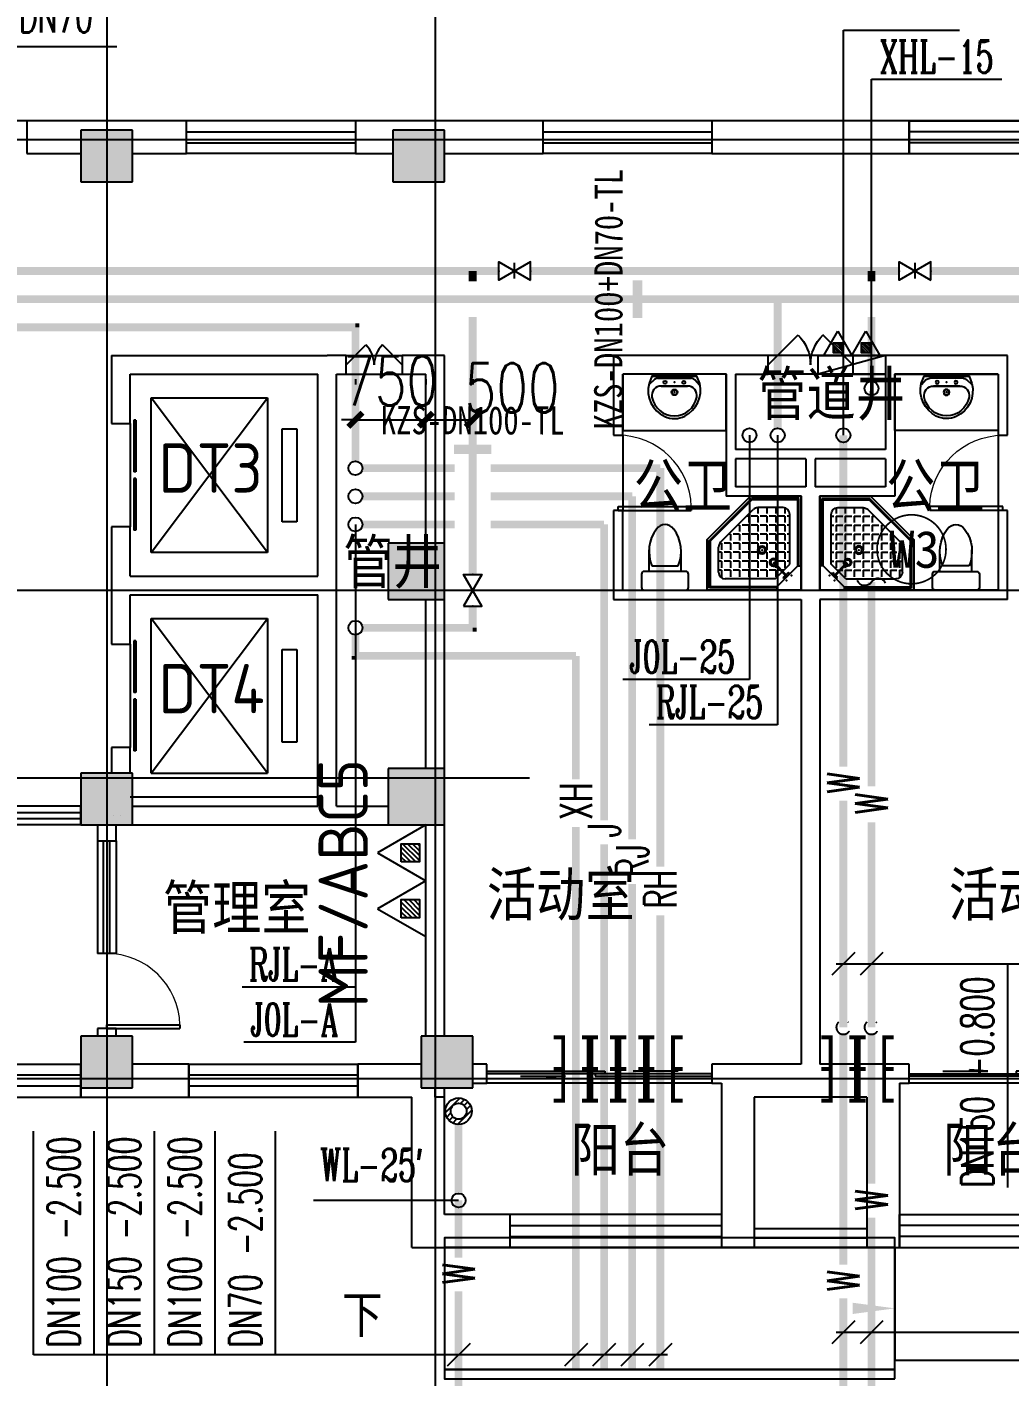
# Model space of a CAD drawing. Extents: x 0 to 2838408, y -923048 to 203859.
# Drawn here: x 2400367 to 2410832, y -270663 to -256293 of the extents above; entities that cross this region are included whole.
import ezdxf
from ezdxf.enums import TextEntityAlignment as Align

# ---------------------------------------------------------------- set-up
doc = ezdxf.new("R2010")
doc.units = 0
doc.header["$LTSCALE"] = 1000
doc.linetypes.add('DASH', pattern=[0.35, 0.25, -0.1])
doc.layers.add('A-ANNO-IDEN', color=3, linetype='Continuous', lineweight=0)
doc.layers.add('A-ANNO-TXT', color=7, linetype='Continuous', lineweight=0, plot=False)
for name, color, linetype in [('CLAYER', 7, 'Continuous'), ('COLUMN', 9, 'Continuous'), ('DIM_污水', 3, 'Continuous'), ('DIM_消防', 3, 'Continuous'), ('DIM_热回水', 3, 'Continuous'), ('DIM_热给水', 3, 'Continuous'), ('DIM_给水', 3, 'Continuous'), ('DOOR_FIRE', 4, 'Continuous'), ('DOTE', 8, 'Continuous'), ('E2-栏杆', 92, 'Continuous'), ('E2-楼梯、坡道', 52, 'Continuous'), ('EQUIP_地漏', 7, 'Continuous'), ('EQUIP_污水', 7, 'Continuous'), ('EQUIP_灭火器', 7, 'Continuous'), ('EVTR', 2, 'Continuous'), ('GROUND', 2, 'Continuous'), ('PIPE-污水', 2, 'DASH'), ('PIPE-消防', 1, 'Continuous'), ('PIPE-热回水', 4, 'Continuous'), ('PIPE-热给水高', 5, 'Continuous'), ('PIPE-给水', 3, 'Continuous'), ('PUB_HATCH', 8, 'Continuous'), ('PUB_TEXT', 7, 'Continuous'), ('TEXT_污水', 7, 'Continuous'), ('TEXT_消防', 7, 'Continuous'), ('TEXT_灭火器', 7, 'Continuous'), ('TEXT_热回水', 7, 'Continuous'), ('TEXT_热给水', 7, 'Continuous'), ('TEXT_给水', 7, 'Continuous'), ('TWT_DIM', 3, 'Continuous'), ('TWT_TEXT', 7, 'Continuous'), ('VALVE_污水', 7, 'Continuous'), ('VALVE_消防', 7, 'Continuous'), ('VPIPE-污水', 2, 'Continuous'), ('VPIPE-消防', 1, 'Continuous'), ('VPIPE-热回水', 4, 'Continuous'), ('VPIPE-热给水', 5, 'Continuous'), ('VPIPE-热给水高', 5, 'Continuous'), ('VPIPE-给水', 3, 'Continuous'), ('WALL', 9, 'Continuous'), ('WINDOW', 4, 'Continuous'), ('WP_F', 1, 'Continuous'), ('XREF', 8, 'Continuous'), ('抗震支吊架', 2, 'Continuous'), ('洁具', 213, 'Continuous'), ('附件', 70, 'Continuous')]:
    doc.layers.add(name, color=color, linetype=linetype)
doc.styles.add('-黑体_T3', font='', dxfattribs={"width": 0.8})
doc.styles.add('_TCH_DIM_T3', font='SIMPLEX', dxfattribs={"width": 0.75, "bigfont": 'HZTXT'})
doc.styles.add('_TWT_PIPEDN', font='SIMPLEX', dxfattribs={"width": 0.8, "height": 2.3, "bigfont": 'HZTXT'})
doc.styles.add('_TWT_PIPETEXT', font='SIMPLEX', dxfattribs={"width": 0.8, "height": 2.3, "bigfont": 'HZTXT'})
doc.styles.add('_TWT_SERIAL', font='COMPLEX', dxfattribs={"width": 0.8, "height": 2.3, "bigfont": 'HZTXT'})
doc.styles.add('HZ', font='aaa等高度-单线.shx', dxfattribs={"width": 0.7, "height": 50, "bigfont": 'aaa-hztxt.shx'})
doc.styles.add('kzcad', font='', dxfattribs={"width": 0.8})
doc.styles.get("Standard").update_dxf_attribs({"font": 'geniso.shx', "bigfont": 'hztxt.shx'})
doc.styles.add('黑体', font='')
doc.styles.get('-黑体_T3').set_extended_font_data('SimHei')
doc.styles.get('kzcad').set_extended_font_data('SimSun')
doc.styles.get('黑体').set_extended_font_data('SimHei')
doc.dimstyles.new('_TWT_ARCH&&150', dxfattribs={"dimtxt": 525, "dimasz": 150, "dimexe": 375, "dimexo": 450, "dimgap": 150, "dimtad": 1, "dimdec": 0, "dimzin": 0, "dimdsep": 46, "dimtxsty": '_TCH_DIM_T3', "dimblk": 'ARCHTICK', "dimcen": 0.09, "dimclrt": 7, "dimazin": 2, "dimtfac": 1, "dimtdec": 0, "dimtix": 1, "dimtmove": 2, "dimatfit": 3, "dimfxl": 1, "dimtolj": 1, "dimtzin": 0, "dimarcsym": 0})

# ---------------------------------------------------------------- blocks, each defined once
blk = doc.blocks.new('$TwtSys$00000546')
h = blk.add_hatch()
h.set_pattern_fill('ANSI31', color=256, scale=200, style=0)
h.set_pattern_definition([(45, (-38543.802, -6670.83), (-17.67767, 17.67767), [])])
h.paths.add_polyline_path([(-64.9, 173.7), (64.9, 173.7), (64.9, 43.9), (-64.9, 43.9)])
for points in [[(0, 343.6), (-198.4, 0), (198.4, 0)], [(-64.9, 173.7), (64.9, 173.7), (64.9, 43.9), (-64.9, 43.9)]]:
    blk.add_lwpolyline(points, close=True)
blk = doc.blocks.new('A$C29581A72')
at = {"layer": '附件'}
blk.add_line((750, 200), (30, 0), dxfattribs=at)
blk.add_lwpolyline([(30, 200), (750, 200), (750, 0), (30, 0), (30, 200)], dxfattribs=at)
blk.add_solid([(750, 200), (30, 0), (750, 0), (750, 200)], dxfattribs=at)
at = {"layer": 'EQUIP_灭火器', "xscale": 0.75, "yscale": -0.75, "zscale": 0.75, "rotation": 180}
for p in [(241, 200), (539, 200)]:
    blk.add_blockref('$TwtSys$00000546', p, dxfattribs=at)
at = {"style": 'HZ', "flags": 1}
for tag in ['WHAT', 'SPEC', 'UNIT']:
    blk.add_attdef(tag, (375, 0), '', height=0.001, dxfattribs=at)
blk = doc.blocks.new('1F平面-CAD导入_dwg_Drawing4_t3_dwg_$plan$00001613-474159-1F-927810-1F')
at = {"layer": '洁具'}
for p, q in [((-200, 170), (-430, 170)), ((-30, 250), (-170, 250)), ((-260, -140), (-260, 140)), ((-200, -170), (-200, -220)), ((-170, -250), (-30, -250))]:
    blk.add_line(p, q, dxfattribs=at)
for points in [[(-200, 220), (-200, 170), (-200, -170), (-430, -170)], [(0, -220), (0, 220)]]:
    blk.add_lwpolyline(points, dxfattribs=at)
for centre, radius, start, end in [((-413, -227), 398, 67.4505, 126.6381), ((-170, 220), 30, 90, 180), ((-30, 220), 30, 0, 90), ((-590, 0), 110, 123.4509, 236.5491), ((-413, 227), 398, 233.3619, 292.5495), ((-170, -220), 30, 180, 270), ((-30, -220), 30, 270, 0)]:
    blk.add_arc(centre, radius, start, end, dxfattribs=at)
blk = doc.blocks.new('$lvtry$00000169')
at = {"color": 0}
for p, q in [((259, -36), (259, 0)), ((259, -36), (36, -259)), ((276, -120), (120, -276)), ((259, -24), (976, -24)), ((259, -36), (964, -36)), ((270, -213), (270, -143)), ((276, -120), (808, -120)), ((366, -213), (366, -143)), ((462, -213), (462, -143)), ((558, -213), (558, -143)), ((655, -213), (655, -143)), ((751, -213), (751, -143)), ((847, -213), (847, -143)), ((964, -36), (976, -24)), ((964, -36), (964, -525)), ((976, -24), (976, -530)), ((36, -259), (0, -259)), ((24, -259), (24, -976)), ((36, -259), (36, -964)), ((120, -276), (120, -808)), ((144, -151), (291, -298)), ((151, -144), (298, -291)), ((173, -309), (173, -239)), ((183, -213), (205, -213)), ((220, -213), (243, -213)), ((270, -213), (340, -213)), ((270, -263), (270, -239)), ((366, -213), (436, -213)), ((366, -309), (366, -239)), ((462, -213), (532, -213)), ((462, -309), (462, -239)), ((558, -213), (628, -213)), ((558, -309), (558, -239)), ((655, -213), (725, -213)), ((655, -309), (655, -239)), ((751, -213), (821, -213)), ((751, -309), (751, -239)), ((847, -213), (880, -213)), ((847, -309), (847, -239)), ((880, -192), (880, -460)), ((120, -309), (147, -309)), ((120, -405), (147, -405)), ((173, -309), (243, -309)), ((173, -405), (173, -335)), ((173, -405), (243, -405)), ((270, -405), (270, -335)), ((270, -405), (340, -405)), ((334, -309), (340, -309)), ((366, -309), (436, -309)), ((366, -405), (366, -335)), ((366, -405), (379, -405)), ((462, -309), (532, -309)), ((462, -405), (462, -335)), ((462, -405), (532, -405)), ((558, -309), (628, -309)), ((558, -405), (558, -335)), ((558, -405), (628, -405)), ((655, -309), (725, -309)), ((655, -405), (655, -335)), ((655, -405), (725, -405)), ((751, -309), (821, -309)), ((751, -405), (751, -335)), ((751, -405), (821, -405)), ((847, -309), (880, -309)), ((847, -405), (847, -335)), ((847, -405), (880, -405)), ((120, -501), (147, -501)), ((173, -501), (173, -431)), ((173, -501), (243, -501)), ((173, -598), (173, -528)), ((270, -501), (270, -431)), ((270, -501), (340, -501)), ((270, -598), (270, -528)), ((366, -501), (366, -431)), ((366, -501), (436, -501)), ((366, -598), (366, -528)), ((462, -501), (462, -431)), ((462, -501), (532, -501)), ((462, -598), (462, -528)), ((859, -511), (511, -859)), ((964, -525), (525, -964)), ((976, -530), (530, -976)), ((558, -501), (558, -431)), ((558, -501), (628, -501)), ((558, -598), (558, -528)), ((655, -501), (655, -431)), ((655, -501), (725, -501)), ((655, -598), (655, -528)), ((751, -501), (751, -431)), ((751, -501), (821, -501)), ((751, -598), (751, -528)), ((847, -501), (847, -431)), ((847, -501), (867, -501)), ((964, -525), (976, -530)), ((120, -598), (147, -598)), ((120, -694), (147, -694)), ((173, -598), (243, -598)), ((173, -694), (173, -624)), ((173, -694), (243, -694)), ((270, -598), (340, -598)), ((270, -694), (270, -624)), ((270, -694), (340, -694)), ((366, -598), (436, -598)), ((366, -694), (366, -624)), ((366, -694), (436, -694)), ((462, -598), (532, -598)), ((462, -694), (462, -624)), ((462, -694), (532, -694)), ((558, -598), (628, -598)), ((558, -694), (558, -624)), ((558, -694), (628, -694)), ((655, -598), (725, -598)), ((655, -694), (655, -624)), ((655, -694), (676, -694)), ((751, -598), (773, -598)), ((120, -790), (147, -790)), ((173, -790), (173, -720)), ((173, -790), (243, -790)), ((173, -878), (173, -816)), ((270, -790), (270, -720)), ((270, -790), (340, -790)), ((270, -880), (270, -816)), ((366, -790), (366, -720)), ((366, -790), (436, -790)), ((366, -880), (366, -816)), ((462, -790), (462, -720)), ((462, -790), (532, -790)), ((462, -880), (462, -816)), ((558, -790), (558, -720)), ((558, -790), (580, -790)), ((36, -964), (24, -976)), ((24, -976), (530, -976)), ((36, -964), (525, -964)), ((192, -880), (460, -880)), ((525, -964), (530, -976))]:
    blk.add_line(p, q, dxfattribs=at)
blk.add_lwpolyline([(0, 0), (0, -1000), (540, -1000), (1000, -540), (1000, 0)], close=True)
for points in [[(0, 0), (0, -1000)], [(0, 0), (1000, 0)], [(1000, 0), (1000, -540)], [(190, -136), (178, -148), (162, -132), (174, -121)], [(136, -190), (148, -178), (132, -162), (121, -174)], [(1000, -540), (540, -1000)], [(0, -1000), (540, -1000)]]:
    blk.add_lwpolyline(points, close=True, dxfattribs=at)
for radius in [43.8, 31.1]:
    blk.add_circle((416, -428), radius, dxfattribs=at)
for centre, radius, start, end in [((808, -192), 72, 0, 90), ((296, -296), 40.6, 142.583, 128.4197), ((296, -296), 28.6, 145.828, 125.6599), ((808, -460), 72, 315, 0), ((192, -808), 72, 180, 270), ((460, -808), 72, 270, 315)]:
    blk.add_arc(centre, radius, start, end, dxfattribs=at)
for p in [(156, -102, 0), (103, -156, 0), (416, -428, 0)]:
    blk.add_point(p, dxfattribs=at)
blk = doc.blocks.new('$lvtry$00000178')
at = {"color": 0}
for p, q in [((-238, 0), (238, 0)), ((-214, -36), (-272, -91)), ((-180, -23), (180, -23)), ((-142, -105), (140, -105)), ((140, -105), (-142, -105)), ((216, -37), (268, -91))]:
    blk.add_line(p, q, dxfattribs=at)
blk.add_lwpolyline([(-104, -430, 0.224698), (110, -425, 0.348046), (269, -79), (239, 0), (-241, 0), (-271, -79, 0.356844)], format="xyb", close=True, dxfattribs=at)
for centre, radius in [((-100, -65), 16.3), ((1, -172), 31.6), ((100, -65), 16.3)]:
    blk.add_circle(centre, radius, dxfattribs=at)
at = {"color": 0, "lineweight": 13}
blk.add_circle((1, -172), 23, dxfattribs=at)
at = {"color": 0}
for centre, radius, start, end in [((-142, -205), 100, 90, 190.5602), ((-180, -73), 50, 90, 133.181), ((140, -205), 100, 349.4398, 90), ((180, -73), 50, 44.5607, 90), ((-1, -179), 243, 190.5602, 349.4398)]:
    blk.add_arc(centre, radius, start, end, dxfattribs=at)
for p in [(0, -65), (1, -172)]:
    blk.add_point(p, dxfattribs=at)
blk = doc.blocks.new('A$C70365C93')
at = {"layer": '洁具'}
blk.add_lwpolyline([(-1900, 2300), (-1900, 1700), (-800, 1700), (-800, 2300)], close=True, dxfattribs=at)
blk.add_blockref('$lvtry$00000178', (-1350, 2280), dxfattribs=at)
at = {"layer": '洁具', "rotation": 180}
blk.add_blockref('$lvtry$00000169', (0, 0), dxfattribs=at)
at = {"layer": '洁具', "extrusion": (0, 0, -1), "xscale": -1, "zscale": -1, "rotation": 90}
blk.add_blockref('1F平面-CAD导入_dwg_Drawing4_t3_dwg_$plan$00001613-474159-1F-927810-1F', (1450, 0), dxfattribs=at)
blk = doc.blocks.new('$WINLIB2D$00000001')
at = {"color": 0}
for points in [[(-0.5, 0.5), (-0.5, -0.5)], [(-0.5, 0.5), (0.5, 0.5)], [(0.5, -0.5), (0.5, 0.5)], [(0.5, 0.1667), (-0.5, 0.1667)], [(0.5, -0.1667), (-0.5, -0.1667)], [(-0.5, -0.5), (0.5, -0.5)]]:
    blk.add_lwpolyline(points, dxfattribs=at)
blk = doc.blocks.new('$DorLib2D$00000116')
at = {"color": 0}
for p, q in [((-0.5, 0), (-0.146, 0.354)), ((0.5, 0), (0.146, 0.354))]:
    blk.add_line(p, q, dxfattribs=at)
for centre, start, end in [((-0.5, 0), 0, 45), ((0.5, 0), 135, 180)]:
    blk.add_arc(centre, 0.5, start, end, dxfattribs=at)
blk = doc.blocks.new('$DORLIB2D$00000127')
at = {"color": 0}
for points in [[(-0.533, 0.795), (-0.533, 0.69)], [(-0.033, 0.795), (-0.533, 0.795)], [(-0.033, 0.795), (-0.033, 0.69)], [(0.533, 0.795), (0.033, 0.795)], [(0.033, 0.795), (0.033, 0.69)], [(0.533, 0.795), (0.533, 0.69)], [(-0.033, 0.69), (-0.533, 0.69)], [(0.533, 0.69), (0.033, 0.69)], [(0.5, 0.5), (-0.5, 0.5)]]:
    blk.add_lwpolyline(points, dxfattribs=at)
blk = doc.blocks.new('$DorLib2D$00000001')
for p, q in [((0.45, 0.975), (0.5, 0.975)), ((0.45, 0), (0.45, 0.975)), ((0.5, 0), (0.5, 0.975)), ((0.5, 0), (0.45, 0))]:
    blk.add_line(p, q)
at = {"lineweight": 13}
blk.add_arc((0.475, 0), 0.975, 91.4693, 180, dxfattribs=at)
blk = doc.blocks.new('$DorLib2D$00000131')
at = {"color": 0, "linetype": 'Continuous'}
for p, q in [((0.15, 0.125), (0.2319, 0.1973)), ((0.2319, 0.1973), (0.2319, 0.125)), ((-0.5, 0.125), (-0.5, 0)), ((0.0192, 0.125), (-0.5, 0.125)), ((0.0192, 0), (0.0192, 0.125)), ((0.35, 0.125), (0.15, 0.125)), ((-0.5, 0), (0.0192, 0)), ((-0.024, 0), (0.5, 0)), ((-0.024, -0.125), (-0.024, 0)), ((0.5, 0), (0.5, -0.125)), ((-0.35, -0.125), (-0.15, -0.125)), ((-0.2319, -0.1973), (-0.2319, -0.125)), ((-0.15, -0.125), (-0.2319, -0.1973)), ((0.5, -0.125), (-0.024, -0.125))]:
    blk.add_line(p, q, dxfattribs=at)
blk = doc.blocks.new('1F1')
at = {"layer": 'PUB_HATCH'}
for points in [[(2401491.7, -257392.2), (2400941.7, -257392.2), (2400941.7, -257942.2), (2401491.7, -257942.2)], [(2404816.7, -257392.2), (2404266.7, -257392.2), (2404266.7, -257942.2), (2404816.7, -257942.2)], [(2404816.7, -261792.2), (2404216.7, -261792.2), (2404216.7, -262392.2), (2404816.7, -262392.2)], [(2401491.7, -264242.2), (2400941.7, -264242.2), (2400941.7, -264792.2), (2401491.7, -264792.2)], [(2404816.7, -264192.2), (2404216.7, -264192.2), (2404216.7, -264792.2), (2404816.7, -264792.2)], [(2401491.7, -267042.2), (2400941.7, -267042.2), (2400941.7, -267592.2), (2401491.7, -267592.2)], [(2405116.7, -267042.2), (2404566.7, -267042.2), (2404566.7, -267592.2), (2405116.7, -267592.2)]]:
    blk.add_hatch(color=256, dxfattribs=at).paths.add_polyline_path(points)
blk.add_line((2401466.7, -264492.2), (2403466.7, -264492.2))
at = {"layer": 'A-ANNO-IDEN'}
blk.add_lwpolyline([(2404351.5, -269942.2, 0, 0, 0), (2409616.7, -269942.2, 0, 120, 0), (2409166.7, -269942.2, 0, 0, 0)], format="xyseb", dxfattribs=at)
at = {"layer": 'COLUMN'}
for p, q in [((2401491.7, -257392.2), (2400941.7, -257392.2)), ((2400941.7, -257392.2), (2400941.7, -257942.2)), ((2401491.7, -257942.2), (2401491.7, -257392.2)), ((2404816.7, -257392.2), (2404266.7, -257392.2)), ((2404266.7, -257392.2), (2404266.7, -257942.2)), ((2404816.7, -257942.2), (2404816.7, -257392.2)), ((2400941.7, -257942.2), (2401491.7, -257942.2)), ((2404266.7, -257942.2), (2404816.7, -257942.2)), ((2404816.7, -261792.2), (2404216.7, -261792.2)), ((2404216.7, -261792.2), (2404216.7, -262392.2)), ((2404816.7, -262392.2), (2404816.7, -261792.2)), ((2404216.7, -262392.2), (2404816.7, -262392.2)), ((2401491.7, -264242.2), (2400941.7, -264242.2)), ((2400941.7, -264242.2), (2400941.7, -264792.2)), ((2401491.7, -264792.2), (2401491.7, -264242.2)), ((2404816.7, -264192.2), (2404216.7, -264192.2)), ((2404216.7, -264192.2), (2404216.7, -264792.2)), ((2404816.7, -264792.2), (2404816.7, -264192.2)), ((2400941.7, -264792.2), (2401491.7, -264792.2)), ((2404216.7, -264792.2), (2404816.7, -264792.2)), ((2401491.7, -267042.2), (2400941.7, -267042.2)), ((2400941.7, -267042.2), (2400941.7, -267592.2)), ((2401491.7, -267592.2), (2401491.7, -267042.2)), ((2405116.7, -267042.2), (2404566.7, -267042.2)), ((2404566.7, -267042.2), (2404566.7, -267592.2)), ((2405116.7, -267592.2), (2405116.7, -267042.2)), ((2400941.7, -267592.2), (2401491.7, -267592.2)), ((2404566.7, -267592.2), (2405116.7, -267592.2))]:
    blk.add_line(p, q, dxfattribs=at)
at = {"layer": 'DOOR_FIRE'}
for p, q in [((2403766.7, -259792.2), (2404366.7, -259792.2)), ((2409166.7, -259792.2), (2408266.7, -259792.2)), ((2403766.7, -259992.2), (2404366.7, -259992.2)), ((2409166.7, -259992.2), (2408266.7, -259992.2))]:
    blk.add_line(p, q, dxfattribs=at)
at = {"layer": 'DOTE'}
for p, q in [((2401216.7, -187892.2), (2401216.7, -271092.2)), ((2404716.7, -187892.2), (2404716.7, -271092.2)), ((2343216.7, -257492.2), (2453916.7, -257492.2)), ((2343216.7, -262292.2), (2453916.7, -262292.2)), ((2392758.5, -264292.2), (2405723.1, -264292.2)), ((2343216.7, -267492.2), (2453916.7, -267492.2))]:
    blk.add_line(p, q, dxfattribs=at)
at = {"layer": 'E2-栏杆'}
for points in [[(2408116.7, -269092.2), (2409316.7, -269092.2)], [(2408116.7, -269192.2), (2409316.7, -269192.2)]]:
    blk.add_lwpolyline(points, dxfattribs=at)
at = {"layer": 'E2-楼梯、坡道'}
for points in [[(2409616.7, -269292.2), (2409616.7, -269192.2), (2404816.7, -269192.2), (2404816.7, -269292.2)], [(2404816.7, -270592.2), (2409616.7, -270592.2), (2409616.7, -269292.2), (2404816.7, -269292.2)], [(2409616.7, -270692.2), (2409616.7, -270592.2), (2404816.7, -270592.2), (2404816.7, -270692.2)]]:
    blk.add_lwpolyline(points, close=True, dxfattribs=at)
at = {"layer": 'EVTR'}
for p, q in [((2401691.7, -261892.2), (2401691.7, -260242.2)), ((2401691.7, -260242.2), (2402931.7, -260242.2)), ((2402931.7, -261892.2), (2401691.7, -260242.2)), ((2401691.7, -261892.2), (2402931.7, -260242.2)), ((2402931.7, -260242.2), (2402931.7, -261892.2)), ((2403086.7, -261562.2), (2403086.7, -260572.2)), ((2403086.7, -260572.2), (2403241.7, -260572.2)), ((2403241.7, -260572.2), (2403241.7, -261562.2)), ((2403241.7, -261562.2), (2403086.7, -261562.2)), ((2402931.7, -261892.2), (2401691.7, -261892.2)), ((2401691.7, -264242.2), (2401691.7, -262592.2)), ((2401691.7, -262592.2), (2402931.7, -262592.2)), ((2402931.7, -264242.2), (2401691.7, -262592.2)), ((2401691.7, -264242.2), (2402931.7, -262592.2)), ((2402931.7, -262592.2), (2402931.7, -264242.2)), ((2403086.7, -263912.2), (2403086.7, -262922.2)), ((2403086.7, -262922.2), (2403241.7, -262922.2)), ((2403241.7, -262922.2), (2403241.7, -263912.2)), ((2403241.7, -263912.2), (2403086.7, -263912.2)), ((2401691.7, -264242.2), (2402931.7, -264242.2))]:
    blk.add_line(p, q, dxfattribs=at)
at = {"layer": 'GROUND'}
for p, q in [((2409616.7, -269292.2), (2409616.7, -270492.2)), ((2409616.7, -270492.2), (2435916.7, -270492.2))]:
    blk.add_line(p, q, dxfattribs=at)
for points in [[(2436966.7, -257292.2), (2363416.7, -257292.2)], [(2409616.7, -269292.2), (2435916.7, -269292.2)]]:
    blk.add_lwpolyline(points, dxfattribs=at)
at = {"layer": 'WALL'}
for p, q in [((2401216.7, -257292.2), (2400366.7, -257292.2)), ((2400366.7, -257292.2), (2400366.7, -257642.2)), ((2402066.7, -257292.2), (2401216.7, -257292.2)), ((2402066.7, -257642.2), (2402066.7, -257292.2)), ((2404541.7, -257292.2), (2403866.7, -257292.2)), ((2403866.7, -257292.2), (2403866.7, -257642.2)), ((2405866.7, -257292.2), (2404541.7, -257292.2)), ((2405866.7, -257642.2), (2405866.7, -257292.2)), ((2409766.7, -257292.2), (2407666.7, -257292.2)), ((2407666.7, -257292.2), (2407666.7, -257642.2)), ((2409766.7, -257642.2), (2409766.7, -257292.2)), ((2400366.7, -257642.2), (2400941.7, -257642.2)), ((2401491.7, -257642.2), (2402066.7, -257642.2)), ((2403866.7, -257642.2), (2404266.7, -257642.2)), ((2404816.7, -257642.2), (2405866.7, -257642.2)), ((2407666.7, -257642.2), (2409766.7, -257642.2)), ((2401266.7, -259792.2), (2401266.7, -260517.2)), ((2401266.7, -259792.2), (2403566.7, -259792.2)), ((2403766.7, -259792.2), (2403566.7, -259792.2)), ((2403766.7, -259992.2), (2403766.7, -259792.2)), ((2404816.7, -259792.2), (2404366.7, -259792.2)), ((2404366.7, -259792.2), (2404366.7, -259992.2)), ((2404816.7, -261792.2), (2404816.7, -259792.2)), ((2407816.7, -259792.2), (2406616.7, -259792.2)), ((2406616.7, -259792.2), (2406616.7, -260642.2)), ((2408266.7, -259792.2), (2407816.7, -259792.2)), ((2408266.7, -259992.2), (2408266.7, -259792.2)), ((2409616.7, -259792.2), (2409166.7, -259792.2)), ((2409166.7, -259792.2), (2409166.7, -259992.2)), ((2410816.7, -259792.2), (2409616.7, -259792.2)), ((2410816.7, -260642.2), (2410816.7, -259792.2)), ((2401466.7, -260517.2), (2401466.7, -259992.2)), ((2401466.7, -259992.2), (2403466.7, -259992.2)), ((2403466.7, -262142.2), (2403466.7, -259992.2)), ((2403666.7, -259992.2), (2403766.7, -259992.2)), ((2403666.7, -262242.2), (2403666.7, -259992.2)), ((2404366.7, -259992.2), (2404616.7, -259992.2)), ((2404616.7, -261792.2), (2404616.7, -259992.2)), ((2407816.7, -259992.2), (2406716.7, -259992.2)), ((2406716.7, -260642.2), (2406716.7, -259992.2)), ((2407816.7, -259992.2), (2407816.7, -260792.2)), ((2407916.7, -259992.2), (2408266.7, -259992.2)), ((2407916.7, -259992.2), (2407916.7, -260792.2)), ((2409166.7, -259992.2), (2409516.7, -259992.2)), ((2409516.7, -259992.2), (2409516.7, -260792.2)), ((2410716.7, -259992.2), (2409616.7, -259992.2)), ((2409616.7, -259992.2), (2409616.7, -260792.2)), ((2410716.7, -259992.2), (2410716.7, -260642.2)), ((2401266.7, -260517.2), (2401466.7, -260517.2)), ((2406616.7, -260642.2), (2406716.7, -260642.2)), ((2410716.7, -260642.2), (2410816.7, -260642.2)), ((2407816.7, -260792.2), (2407816.7, -261292.2)), ((2408716.7, -260792.2), (2407916.7, -260792.2)), ((2409516.7, -260792.2), (2408716.7, -260792.2)), ((2409616.7, -260792.2), (2409616.7, -261292.2)), ((2408666.7, -260892.2), (2407916.7, -260892.2)), ((2407916.7, -260892.2), (2407916.7, -261192.2)), ((2408666.7, -260892.2), (2408666.7, -261192.2)), ((2409516.7, -260892.2), (2408766.7, -260892.2)), ((2408766.7, -260892.2), (2408766.7, -261192.2)), ((2409516.7, -260892.2), (2409516.7, -261192.2)), ((2408666.7, -261192.2), (2407916.7, -261192.2)), ((2409516.7, -261192.2), (2408766.7, -261192.2)), ((2408616.7, -261292.2), (2407816.7, -261292.2)), ((2408616.7, -261292.2), (2408616.7, -262292.2)), ((2408816.7, -261292.2), (2408816.7, -262292.2)), ((2409616.7, -261292.2), (2408816.7, -261292.2)), ((2406716.7, -261442.2), (2406616.7, -261442.2)), ((2406616.7, -261442.2), (2406616.7, -262392.2)), ((2406716.7, -262292.2), (2406716.7, -261442.2)), ((2410816.7, -261442.2), (2410716.7, -261442.2)), ((2410716.7, -261442.2), (2410716.7, -262292.2)), ((2410816.7, -262392.2), (2410816.7, -261442.2)), ((2401466.7, -261617.2), (2401266.7, -261617.2)), ((2401266.7, -261617.2), (2401266.7, -262242.2)), ((2401466.7, -262142.2), (2401466.7, -261617.2)), ((2401266.7, -262242.2), (2401266.7, -262867.2)), ((2401466.7, -262142.2), (2403466.7, -262142.2)), ((2403666.7, -264592.2), (2403666.7, -262242.2)), ((2401466.7, -262342.2), (2403466.7, -262342.2)), ((2401466.7, -262867.2), (2401466.7, -262342.2)), ((2403466.7, -264592.2), (2403466.7, -262342.2)), ((2404616.7, -264192.2), (2404616.7, -262392.2)), ((2404816.7, -264192.2), (2404816.7, -262392.2)), ((2406616.7, -262392.2), (2408616.7, -262392.2)), ((2406716.7, -262292.2), (2408616.7, -262292.2)), ((2408616.7, -262392.2), (2408616.7, -267342.2)), ((2410716.7, -262292.2), (2408816.7, -262292.2)), ((2410816.7, -262392.2), (2408816.7, -262392.2)), ((2408816.7, -262392.2), (2408816.7, -267342.2)), ((2401266.7, -262867.2), (2401466.7, -262867.2)), ((2401466.7, -263967.2), (2401266.7, -263967.2)), ((2401266.7, -263967.2), (2401266.7, -264242.2)), ((2401466.7, -264242.2), (2401466.7, -263967.2)), ((2401216.7, -264692.2), (2401216.7, -264692.2)), ((2401291.7, -264692.2), (2401291.7, -264692.2)), ((2401366.7, -264692.2), (2401366.7, -264692.2)), ((2401491.7, -264592.2), (2403466.7, -264592.2)), ((2403666.7, -264592.2), (2404216.7, -264592.2)), ((2401116.7, -264792.2), (2401116.7, -264962.2)), ((2401316.7, -264962.2), (2401316.7, -264792.2)), ((2401491.7, -264792.2), (2403566.7, -264792.2)), ((2403566.7, -264792.2), (2404216.7, -264792.2)), ((2404616.7, -267042.2), (2404616.7, -264792.2)), ((2404816.7, -267042.2), (2404816.7, -264792.2)), ((2401116.7, -264962.2), (2401316.7, -264962.2)), ((2401316.7, -266962.2), (2401116.7, -266962.2)), ((2401116.7, -266962.2), (2401116.7, -267042.2)), ((2401316.7, -267042.2), (2401316.7, -266962.2)), ((2402091.7, -267342.2), (2401491.7, -267342.2)), ((2402091.7, -267692.2), (2402091.7, -267342.2)), ((2404566.7, -267342.2), (2403891.7, -267342.2)), ((2403891.7, -267342.2), (2403891.7, -267692.2)), ((2405266.7, -267342.2), (2405116.7, -267342.2)), ((2405266.7, -267542.2), (2405266.7, -267342.2)), ((2408016.7, -267342.2), (2407666.7, -267342.2)), ((2407666.7, -267342.2), (2407666.7, -267542.2)), ((2408616.7, -267342.2), (2408016.7, -267342.2)), ((2409416.7, -267342.2), (2408816.7, -267342.2)), ((2409766.7, -267342.2), (2409416.7, -267342.2)), ((2409766.7, -267542.2), (2409766.7, -267342.2)), ((2404666.7, -267492.2), (2404666.7, -267492.2)), ((2404691.7, -267492.2), (2404691.7, -267492.2)), ((2404716.7, -267492.2), (2404716.7, -267492.2)), ((2405116.7, -267542.2), (2405266.7, -267542.2)), ((2407666.7, -267542.2), (2407766.7, -267542.2)), ((2407766.7, -267542.2), (2407766.7, -268942.2)), ((2409666.7, -267542.2), (2409666.7, -268942.2)), ((2409666.7, -267542.2), (2409766.7, -267542.2)), ((2400941.7, -267592.2), (2400941.7, -267692.2)), ((2400941.7, -267692.2), (2401216.7, -267692.2)), ((2401216.7, -267692.2), (2402091.7, -267692.2)), ((2403891.7, -267692.2), (2404466.7, -267692.2)), ((2404466.7, -269292.2), (2404466.7, -267692.2)), ((2404716.7, -267692.2), (2404716.7, -267592.2)), ((2404816.7, -267692.2), (2404716.7, -267692.2)), ((2404816.7, -268942.2), (2404816.7, -267592.2)), ((2408116.7, -267692.2), (2408116.7, -269292.2)), ((2408716.7, -267692.2), (2408116.7, -267692.2)), ((2409316.7, -267692.2), (2408716.7, -267692.2)), ((2409316.7, -267692.2), (2409316.7, -269292.2)), ((2405516.7, -268942.2), (2404816.7, -268942.2)), ((2405516.7, -269292.2), (2405516.7, -268942.2)), ((2407766.7, -268942.2), (2407766.7, -269292.2)), ((2409666.7, -269292.2), (2409666.7, -268942.2)), ((2404466.7, -269292.2), (2405516.7, -269292.2)), ((2407766.7, -269292.2), (2408116.7, -269292.2)), ((2409316.7, -269292.2), (2409666.7, -269292.2))]:
    blk.add_line(p, q, dxfattribs=at)
at = {"layer": 'WINDOW'}
for p, q in [((2406716.7, -260642.2), (2406716.7, -261442.2)), ((2410716.7, -260642.2), (2410716.7, -261442.2)), ((2407666.7, -267542.2), (2405266.7, -267542.2)), ((2412166.7, -267542.2), (2409766.7, -267542.2))]:
    blk.add_line(p, q, dxfattribs=at)
blk.add_blockref('A$C70365C93', (2408616.7, -262292.2))
at = {"xscale": -1}
blk.add_blockref('A$C70365C93', (2408816.7, -262292.2), dxfattribs=at)
at = {"layer": 'DOOR_FIRE', "xscale": 900, "yscale": -900, "zscale": 200, "rotation": 179.9999999994664}
blk.add_blockref('$DorLib2D$00000116', (2408716.7, -259892.2), dxfattribs=at)
at = {"layer": 'DOOR_FIRE', "xscale": 600, "yscale": 600, "zscale": 200}
blk.add_blockref('$DorLib2D$00000116', (2404066.7, -259892.2), dxfattribs=at)
at = {"layer": 'WINDOW'}
for p, xscale, yscale, zscale in [((2402966.7, -257467.2), -1800, 350, -1800), ((2406766.7, -257467.2), -1800, 350, -1800), ((2410666.7, -257467.2), 1800, 350, 1800), ((2400306.7, -264692.2), -1270.000000000466, -200, -1270.000000000466), ((2400089.2, -267517.2), 1705.000000023516, 350, 1705.000000023516), ((2402991.7, -267517.2), 1800, 350, 1800)]:
    blk.add_blockref('$WINLIB2D$00000001', p, dxfattribs=dict(at, xscale=xscale, yscale=yscale, zscale=zscale))
for name, p, xscale, yscale, zscale, rotation in [('$DORLIB2D$00000127', (2401366.7, -261067.2), 1100, -200, 1100, 90), ('$DorLib2D$00000001', (2406666.7, -261042.2), 800, 800, 800, 269.9999999994664), ('$DorLib2D$00000001', (2410766.7, -261042.2), 800, -800, 800, 269.9999999994664), ('$DORLIB2D$00000127', (2401366.7, -263417.2), 1100, -200, 1100, 90), ('$WINLIB2D$00000001', (2401216.7, -265562.2), -1200, 200, -1200, 90), ('$DorLib2D$00000001', (2401216.7, -266562.2), -800, -800, -800, 90), ('$DorLib2D$00000131', (2406466.7, -267442.2), 2400, 200, 2400, 180), ('$DorLib2D$00000131', (2410966.7, -267442.2), -2400, 200, -2400, 180), ('$WINLIB2D$00000001', (2406641.7, -269117.2), 2249.999999993481, -350, 2249.999999993481, 180), ('$WINLIB2D$00000001', (2410791.7, -269117.2), -2249.999999993481, -350, -2249.999999993481, 180)]:
    blk.add_blockref(name, p, dxfattribs=dict(at, xscale=xscale, yscale=yscale, zscale=zscale, rotation=rotation))
at = {"layer": 'A-ANNO-TXT', "color": 7, "style": '-黑体_T3', "width": 0.8}
blk.add_text('下', height=394.3, dxfattribs=at).set_placement((2403723.8, -270204.7))
at = {"layer": 'CLAYER'}
for s, p in [('管道井', (2408149.1, -260479.2)), ('公卫', (2406832.7, -261458.2)), ('公卫', (2409522, -261458.2)), ('管井', (2403736.7, -262270.3))]:
    blk.add_text(s, height=525, dxfattribs=at).set_placement(p)
at = {"layer": 'PUB_TEXT'}
for s, p in [('DT3', (2401767.8, -261253.3)), ('DT4', (2401767.8, -263603.3)), ('活动室', (2405267.2, -265812.2)), ('活动室', (2410190.8, -265812.2)), ('管理室', (2401815.5, -265952.8)), ('阳台', (2406162.1, -268530.2)), ('阳台', (2410129.2, -268530.2))]:
    blk.add_text(s, height=525, dxfattribs=at).set_placement(p)
blk = doc.blocks.new('_ArchTick')
at = {"color": 0, "linetype": 'ByBlock', "const_width": 0.4}
blk.add_lwpolyline([(-0.5, -0.5), (0.5, 0.5)], dxfattribs=at)
blk = doc.blocks.new('*D2982')
at = {"layer": 'Defpoints', "color": 0, "linetype": 'ByBlock', "transparency": 16777216}
for p in [(2403867, -260496), (2404617, -260476), (2404617, -260496)]:
    blk.add_point(p, dxfattribs=at)
at = {"layer": 'TWT_DIM', "color": 0, "linetype": 'ByBlock', "lineweight": -2, "transparency": 16777216}
for p, q in [((2403867, -260046), (2403867, -260101)), ((2404617, -260046), (2404617, -260101)), ((2403867, -260476), (2403717, -260476)), ((2403867, -260476), (2404617, -260476)), ((2404617, -260476), (2404767, -260476))]:
    blk.add_line(p, q, dxfattribs=at)
at = {"layer": 'TWT_DIM', "color": 0, "linetype": 'ByBlock', "lineweight": -2, "transparency": 16777216, "xscale": 150, "yscale": 150, "zscale": 150}
blk.add_blockref('_ArchTick', (2403867, -260476), dxfattribs=at)
at = {"layer": 'TWT_DIM', "color": 0, "linetype": 'ByBlock', "lineweight": -2, "transparency": 16777216, "xscale": 150, "yscale": 150, "zscale": 150, "rotation": 180}
blk.add_blockref('_ArchTick', (2404617, -260476), dxfattribs=at)
at = {"layer": 'TWT_DIM', "color": 7, "linetype": 'ByBlock', "transparency": 16777216, "insert": (2404242, -260063), "char_height": 525, "attachment_point": 5, "style": '_TCH_DIM_T3'}
blk.add_mtext('\\A1;750', dxfattribs=at)
blk = doc.blocks.new('*D2983')
at = {"layer": 'Defpoints', "color": 0, "linetype": 'ByBlock', "transparency": 16777216}
for p in [(2404617, -260496), (2405117, -260476), (2405117, -260496)]:
    blk.add_point(p, dxfattribs=at)
at = {"layer": 'TWT_DIM', "color": 0, "linetype": 'ByBlock', "lineweight": -2, "transparency": 16777216}
for p, q in [((2404617, -260046), (2404617, -260101)), ((2405117, -260046), (2405117, -260101)), ((2404617, -260476), (2405117, -260476))]:
    blk.add_line(p, q, dxfattribs=at)
at = {"layer": 'TWT_DIM', "color": 0, "linetype": 'ByBlock', "lineweight": -2, "transparency": 16777216, "xscale": 150, "yscale": 150, "zscale": 150, "rotation": 180}
blk.add_blockref('_ArchTick', (2404617, -260476), dxfattribs=at)
at = {"layer": 'TWT_DIM', "color": 0, "linetype": 'ByBlock', "lineweight": -2, "transparency": 16777216, "xscale": 150, "yscale": 150, "zscale": 150}
blk.add_blockref('_ArchTick', (2405117, -260476), dxfattribs=at)
at = {"layer": 'TWT_DIM', "color": 7, "linetype": 'ByBlock', "transparency": 16777216, "insert": (2405537, -260138), "char_height": 525, "attachment_point": 5, "style": '_TCH_DIM_T3'}
blk.add_mtext('\\A1;500', dxfattribs=at)
blk = doc.blocks.new('$VALVE$00000547')
at = {"const_width": 30}
for points in [[(0, 100), (-250, 100), (-250, 175)], [(0, 100), (0, 175)], [(0, 100), (250, 100), (250, 175)], [(-250, -175), (-250, -100), (0, -100)], [(0, -175), (0, -100)], [(250, -175), (250, -100), (0, -100)]]:
    blk.add_lwpolyline(points, dxfattribs=at)
blk = doc.blocks.new('$TwtSys$00000132')
at = {"elevation": 0}
blk.add_lwpolyline([(6.9, -100.6, -0.575183), (0.2, 0, 0.604745), (-10.9, 100.6, 16.924828)], format="xyb", dxfattribs=at)
blk = doc.blocks.new('$VALVE$00000296')
for points in [[(-125, 72), (-125, -72), (125, 72), (125, -72), (-125, 72)], [(0, 60), (0, -64)]]:
    blk.add_lwpolyline(points)
for p in [(-125, 0), (125, 0)]:
    blk.add_point(p)
blk = doc.blocks.new('$TwtSys$00000543')
for p, q in [((-93.6, -8.5), (8.5, 93.6)), ((-8.5, -93.6), (93.6, 8.5)), ((12.5, 55), (41.7, 84.2)), ((39.9, 39.9), (66.5, 66.5)), ((55, 12.5), (84.2, 41.7)), ((-84.2, -41.7), (-55, -12.5)), ((-66.5, -66.5), (-39.9, -39.9)), ((-41.7, -84.2), (-12.5, -55))]:
    blk.add_line(p, q)
for radius in [94, 56.4]:
    blk.add_circle((0, 0), radius)

msp = doc.modelspace()

# ---------------------------------------------------------------- hatches: boundary and pattern name
at = {"layer": 'PIPE-消防'}
for points in [[(2405116.7, -262692.2), (2405116.7, -262733.4), (2405158, -262733.4)], [(2405116.7, -262692.2), (2405158, -262692.2), (2405158, -262733.4)], [(2403866.7, -262992.2), (2403866.7, -263033.4), (2403825.5, -263033.4)], [(2403866.7, -262992.2), (2403825.5, -262992.2), (2403825.5, -263033.4)]]:
    msp.add_hatch(color=256, dxfattribs=at).paths.add_polyline_path(points)
at = {"layer": 'PIPE-热回水'}
for points in [[(2403866.7, -259492.2), (2403866.7, -259450.9), (2403908, -259450.9)], [(2403866.7, -259492.2), (2403908, -259492.2), (2403908, -259450.9)]]:
    msp.add_hatch(color=256, dxfattribs=at).paths.add_polyline_path(points)

# ---------------------------------------------------------------- linework, layer by layer
at = {"layer": 'DIM_污水'}
for p, q in [((2409066.7, -260642.2, -800), (2409066.7, -256327.3)), ((2409066.7, -256327.3), (2410303.9, -256327.3)), ((2409188.7, -270074.8), (2408944.8, -270318.8)), ((2409488.7, -270074.8), (2409244.8, -270318.8)), ((2408991.7, -270196.8), (2411658.9, -270196.8))]:
    msp.add_line(p, q, dxfattribs=at)
at = {"layer": 'DIM_污水', "linetype": 'ByBlock'}
for p, q in [((2409188.7, -266150), (2408944.8, -266394)), ((2408991.7, -266272), (2410816.1, -266272)), ((2409488.7, -266150), (2409244.8, -266394)), ((2410816.1, -266272), (2410816.1, -268655.7)), ((2410816.1, -266272), (2411461.1, -266272)), ((2404381.3, -268792.2), (2403420.8, -268792.2)), ((2404966.7, -268792.2), (2404381.3, -268792.2))]:
    msp.add_line(p, q, dxfattribs=at)
at = {"layer": 'DIM_消防'}
for p, q in [((2409366.7, -260142.2), (2409366.7, -256850.3)), ((2409366.7, -256850.3), (2410756.3, -256850.3))]:
    msp.add_line(p, q, dxfattribs=at)
at = {"layer": 'DIM_消防', "const_width": 18.4, "elevation": 0}
msp.add_lwpolyline([(2410160.9, -261856.7, -1), (2409425.9, -261856.7, -1)], format="xyb", close=True, dxfattribs=at)
at = {"layer": 'DIM_热回水', "linetype": 'ByBlock'}
msp.add_line((2399554.9, -256501.9), (2401322.7, -256501.9), dxfattribs=at)
at = {"layer": 'DIM_热回水'}
for p, q in [((2400436.1, -270437.4), (2400436.1, -268053.7)), ((2401081.1, -270437.4), (2401081.1, -268053.7)), ((2401726.1, -270437.4), (2401726.1, -268053.7)), ((2402371.1, -270437.4), (2402371.1, -268053.7)), ((2403016.1, -270437.4), (2403016.1, -268053.7)), ((2403016.1, -270437.4), (2400436.1, -270437.4)), ((2407191.7, -270437.4), (2403016.1, -270437.4)), ((2405088.7, -270315.4), (2404844.8, -270559.4)), ((2406338.7, -270315.4), (2406094.8, -270559.4)), ((2406638.7, -270315.4), (2406394.8, -270559.4)), ((2406938.7, -270315.4), (2406694.8, -270559.4)), ((2407238.7, -270315.4), (2406994.8, -270559.4))]:
    msp.add_line(p, q, dxfattribs=at)
at = {"layer": 'DIM_热给水'}
for p, q in [((2408366.7, -260642.2), (2408366.7, -263724.9)), ((2408366.7, -263724.9), (2406997.7, -263724.9))]:
    msp.add_line(p, q, dxfattribs=at)
at = {"layer": 'DIM_热给水', "linetype": 'ByBlock'}
for p, q in [((2403866.7, -261592.2), (2403866.7, -266519.6)), ((2403866.7, -266519.6), (2402659.7, -266519.6))]:
    msp.add_line(p, q, dxfattribs=at)
at = {"layer": 'DIM_给水'}
for p, q in [((2408066.7, -260642.2), (2408066.7, -263241.9)), ((2408066.7, -263241.9), (2406718.1, -263241.9))]:
    msp.add_line(p, q, dxfattribs=at)
at = {"layer": 'DIM_给水', "linetype": 'ByBlock'}
for p, q in [((2403866.7, -261892.2), (2403866.7, -267108)), ((2403866.7, -267108), (2402679.6, -267108))]:
    msp.add_line(p, q, dxfattribs=at)
at = {"layer": 'PIPE-污水', "ltscale": 1.5, "const_width": 82.5}
for points in [[(2409066.7, -260642.2), (2409066.7, -264172.8)], [(2409366.7, -262205.8), (2409366.7, -264381.8)], [(2409066.7, -264533.1), (2409066.7, -266948.1)], [(2409366.7, -264763.2), (2409366.7, -266948.1)], [(2409066.7, -267023.1), (2409066.7, -269475.9)], [(2409366.7, -267023.1), (2409366.7, -268615.6)], [(2404966.7, -268717.2), (2404966.7, -267983.2)], [(2404966.7, -268792.2), (2404966.7, -269401.4)], [(2409366.7, -268975.9), (2409366.7, -270990.9)], [(2404966.7, -269761.7), (2404966.7, -270992.2)], [(2409066.7, -269836.2), (2409066.7, -270990.9)]]:
    msp.add_lwpolyline(points, dxfattribs=at)
at = {"layer": 'PIPE-污水'}
for centre in [(2409066.7, -266948.1), (2409366.7, -266948.1)]:
    msp.add_arc(centre, 75, 135, 45, dxfattribs=at)
at = {"layer": 'PIPE-消防', "ltscale": 1.5, "const_width": 82.5}
for points in [[(2405116.7, -258892.2), (2396814.3, -258892.2)], [(2405116.7, -259000.9), (2405116.7, -258892.2)], [(2405116.7, -258892.2), (2405394.9, -258892.2)], [(2405732.4, -258892.2), (2409366.7, -258892.2)], [(2409366.7, -259000.9), (2409366.7, -258892.2)], [(2409366.7, -258892.2), (2409662.1, -258892.2)], [(2409999.6, -258892.2), (2412594.8, -258892.2)], [(2405116.7, -262123.4), (2405116.7, -259383.4)], [(2409366.7, -260067.2), (2409366.7, -259383.4)], [(2405116.7, -262692.2), (2405116.7, -262460.9)], [(2403941.7, -262692.2), (2405116.7, -262692.2)], [(2403866.7, -262767.2), (2403866.7, -262992.2)], [(2403866.7, -262992.2), (2406216.7, -262992.2)], [(2406216.7, -262992.2), (2406216.7, -264306.2)], [(2406216.7, -264813.7), (2406216.7, -270592.2)]]:
    msp.add_lwpolyline(points, dxfattribs=at)
at = {"layer": 'PIPE-热回水', "ltscale": 1.5, "const_width": 82.5}
for points in [[(2408366.7, -259192.2), (2396557.8, -259192.2)], [(2408366.7, -260567.2), (2408366.7, -259192.2)], [(2412265, -259192.2), (2408366.7, -259192.2)], [(2403866.7, -259492.2), (2396296.1, -259492.2)], [(2403866.7, -260917.2), (2403866.7, -259492.2)], [(2403941.7, -260992.2), (2404925.5, -260992.2)], [(2405308, -260992.2), (2407116.7, -260992.2)], [(2407116.7, -260992.2), (2407116.7, -265237.3)], [(2407116.7, -265755.3), (2407116.7, -270592.2)]]:
    msp.add_lwpolyline(points, dxfattribs=at)
at = {"layer": 'PIPE-热给水高', "ltscale": 1.5, "const_width": 82.5}
for points in [[(2403941.7, -261292.2), (2404925.5, -261292.2)], [(2405308, -261292.2), (2406816.7, -261292.2)], [(2406816.7, -261292.2), (2406816.7, -264946.2)], [(2406816.7, -265422.1), (2406816.7, -270592.2)]]:
    msp.add_lwpolyline(points, dxfattribs=at)
at = {"layer": 'PIPE-给水', "ltscale": 1.5, "const_width": 82.5}
for points in [[(2403941.7, -261592.2), (2404925.5, -261592.2)], [(2405308, -261592.2), (2406516.7, -261592.2)], [(2406516.7, -261592.2), (2406516.7, -264744.5)], [(2406516.7, -264999.6), (2406516.7, -270592.2)]]:
    msp.add_lwpolyline(points, dxfattribs=at)
at = {"layer": 'VPIPE-污水'}
for centre in [(2409066.7, -260642.2), (2404966.7, -268792.2)]:
    msp.add_circle(centre, 75, dxfattribs=at)
at = {"layer": 'VPIPE-消防'}
for centre in [(2409366.7, -260142.2), (2403866.7, -262692.2)]:
    msp.add_circle(centre, 75, dxfattribs=at)
at = {"layer": 'VPIPE-热回水'}
msp.add_circle((2403866.7, -260992.2), 75, dxfattribs=at)
at = {"layer": 'VPIPE-热给水'}
msp.add_circle((2408366.7, -260642.2), 75, dxfattribs=at)
at = {"layer": 'VPIPE-热给水高'}
msp.add_circle((2403866.7, -261292.2), 75, dxfattribs=at)
at = {"layer": 'VPIPE-给水'}
for centre in [(2408066.7, -260642.2), (2403866.7, -261592.2)]:
    msp.add_circle(centre, 75, dxfattribs=at)
at = {"layer": '抗震支吊架', "color": 2, "const_width": 100}
for points in [[(2406873, -259392.2), (2406873, -258992.2)], [(2404916.7, -260792.2), (2405316.7, -260792.2)]]:
    msp.add_lwpolyline(points, dxfattribs=at)

# ---------------------------------------------------------------- block references
at = {"layer": 'EQUIP_地漏', "linetype": 'ByBlock', "xscale": 1.5, "yscale": 1.5, "zscale": 1.5}
msp.add_blockref('$TwtSys$00000543', (2404966.7, -267842.2), dxfattribs=at)
at = {"layer": 'EQUIP_污水', "xscale": 1.5, "yscale": -1.5, "zscale": 1.5, "rotation": 270}
msp.add_blockref('$TwtSys$00000132', (2409366.7, -262205.4), dxfattribs=at)
at = {"layer": 'EQUIP_灭火器', "xscale": 1.5, "yscale": 1.5, "zscale": 1.5, "rotation": 90}
for p in [(2404616.7, -265089.8), (2404616.7, -265684.9)]:
    msp.add_blockref('$TwtSys$00000546', p, dxfattribs=at)
at = {"layer": 'VALVE_污水', "xscale": 1.35, "yscale": 1.35, "zscale": 1.35}
for p, rotation in [((2406216.7, -267392.2), 270), ((2406516.7, -267392.2), 270), ((2406816.7, -267392.2), 270), ((2407116.7, -267392.2), 270), ((2409066.7, -267392.2), 270), ((2409366.7, -267392.2), 270.0000000000066)]:
    msp.add_blockref('$VALVE$00000547', p, dxfattribs=dict(at, rotation=rotation))
at = {"layer": 'VALVE_消防', "linetype": 'ByBlock', "xscale": -1.35, "yscale": -1.35, "zscale": 1.35, "rotation": 359.9999999999404}
msp.add_blockref('$VALVE$00000296', (2405563.7, -258892.2), dxfattribs=at)
at = {"layer": 'VALVE_消防', "linetype": 'ByBlock', "xscale": -1.35, "yscale": -1.35, "zscale": 1.35}
msp.add_blockref('$VALVE$00000296', (2409830.9, -258892.2), dxfattribs=at)
at = {"layer": 'VALVE_消防', "xscale": 1.35, "yscale": 1.35, "zscale": 1.35, "rotation": 90.00000000005967}
msp.add_blockref('$VALVE$00000296', (2405116.7, -262292.2), dxfattribs=at)
at = {"layer": 'WP_F'}
msp.add_blockref('A$C29581A72', (2408766.7, -259992.2), dxfattribs=at)
at = {"layer": 'XREF'}
msp.add_blockref('1F1', (0, 0), dxfattribs=at)

# ---------------------------------------------------------------- texts
at = {"layer": 'DIM_污水', "color": 7, "linetype": 'ByBlock', "style": '_TWT_PIPEDN', "width": 0.64}
for s, p in [('-0.800', (2410666.1, -267503.6)), ('DN150', (2410666.1, -268655.7))]:
    msp.add_text(s, height=345, rotation=90, dxfattribs=at).set_placement(p)
at = {"layer": 'DIM_污水', "color": 7, "linetype": 'ByBlock', "style": '_TWT_SERIAL', "width": 0.64}
msp.add_text("WL-25'", height=345, dxfattribs=at).set_placement((2403489.8, -268588.5))
at = {"layer": 'DIM_消防', "color": 7, "style": '_TWT_SERIAL', "width": 0.64}
msp.add_text('XHL-15', height=345, dxfattribs=at).set_placement((2409457.1, -256781.3))
at = {"layer": 'DIM_热回水', "color": 7, "linetype": 'ByBlock', "style": '_TWT_PIPEDN', "width": 0.64}
msp.add_text('RH-DN70', height=345, dxfattribs=at).set_placement((2399629.9, -256351.9))
at = {"layer": 'DIM_热回水', "color": 7, "style": '_TWT_PIPEDN', "width": 0.64}
for s, p in [('-2.500', (2400931.1, -269210.2)), ('-2.500', (2401576.1, -269210.2)), ('-2.500', (2402221.1, -269210.2)), ('-2.500', (2402866.1, -269378.5)), ('DN100', (2400931.1, -270362.4)), ('DN150', (2401576.1, -270362.4)), ('DN100', (2402221.1, -270362.4)), ('DN70', (2402866.1, -270362.4))]:
    msp.add_text(s, height=345, rotation=90, dxfattribs=at).set_placement(p)
at = {"layer": 'DIM_热给水', "color": 7, "style": '_TWT_SERIAL', "width": 0.64}
msp.add_text('RJL-25', height=345, dxfattribs=at).set_placement((2407066.7, -263655.9))
at = {"layer": 'DIM_热给水', "color": 7, "linetype": 'ByBlock', "style": '_TWT_SERIAL', "width": 0.64}
msp.add_text('RJL-A', height=345, dxfattribs=at).set_placement((2402728.7, -266450.6))
at = {"layer": 'DIM_给水', "color": 7, "style": '_TWT_SERIAL', "width": 0.64}
msp.add_text('J0L-25', height=345, dxfattribs=at).set_placement((2406787.1, -263172.9))
at = {"layer": 'DIM_给水', "color": 7, "linetype": 'ByBlock', "style": '_TWT_SERIAL', "width": 0.64}
msp.add_text('J0L-A', height=345, dxfattribs=at).set_placement((2402748.6, -267039))
at = {"layer": 'TEXT_污水', "style": '_TWT_PIPETEXT', "width": 0.64}
for p in [(2409239.2, -264458.1), (2409539.2, -264677.6), (2409539.2, -268900.9), (2405139.2, -269686.7), (2409239.2, -269761.2)]:
    msp.add_text('W', height=345, rotation=90, dxfattribs=at).set_placement(p)
at = {"layer": 'TEXT_消防', "linetype": 'ByBlock', "style": '_TWT_PIPETEXT', "width": 0.64}
msp.add_text('XH', height=345, rotation=90, dxfattribs=at).set_placement((2406389.2, -264738.7))
at = {"layer": 'TEXT_灭火器'}
msp.add_text('MF/ABC5', height=525, rotation=90, dxfattribs=at).set_placement((2403998.2, -266737))
at = {"layer": 'TEXT_热回水', "linetype": 'ByBlock', "style": '_TWT_PIPETEXT', "width": 0.64}
msp.add_text('RH', height=345, rotation=90, dxfattribs=at).set_placement((2407289.2, -265680.3))
at = {"layer": 'TEXT_热给水', "linetype": 'ByBlock', "style": '_TWT_PIPETEXT', "width": 0.64}
msp.add_text('RJ', height=345, rotation=90, dxfattribs=at).set_placement((2406989.2, -265347.1))
at = {"layer": 'TEXT_给水', "linetype": 'ByBlock', "style": '_TWT_PIPETEXT', "width": 0.64}
msp.add_text('J', height=345, rotation=90, dxfattribs=at).set_placement((2406689.2, -264924.6))
at = {"layer": 'TWT_TEXT', "style": '黑体'}
msp.add_text('W3', height=394.3, dxfattribs=at).set_placement((2409557.2, -262053.5))
at = {"layer": '抗震支吊架', "color": 2, "style": 'kzcad', "width": 0.8}
for s, rotation, p in [('KZS-DN100+DN70-TL', 89.88539, (2406713, -259192.2)), ('KZS-DN100-TL', 359.88539, (2405116.7, -260632.2))]:
    msp.add_text(s, height=300, rotation=rotation, dxfattribs=at).set_placement(p, align=Align.CENTER)

# ---------------------------------------------------------------- dimensions: what is measured, and where the dimension line sits
at = {"layer": 'TWT_DIM', "linetype": 'ByBlock'}
dim = msp.add_aligned_dim(p1=(2403866.7, -260496), p2=(2404616.7, -260496), distance=20.1, dimstyle='_TWT_ARCH&&150', dxfattribs=at)
dim.commit()
dim.dimension.update_dxf_attribs({"geometry": '*D2982', "text_midpoint": (2404241.7, -260063.4)})
dim = msp.add_linear_dim(base=(2405116.7, -260475.9), p1=(2404616.7, -260496), p2=(2405116.7, -260496), angle=0, dimstyle='_TWT_ARCH&&150', dxfattribs=at)
dim.commit()
dim.dimension.update_dxf_attribs({"geometry": '*D2983', "text_midpoint": (2405536.7, -260138.4), "dimtype": 129})

doc.saveas('drawing.dxf')
